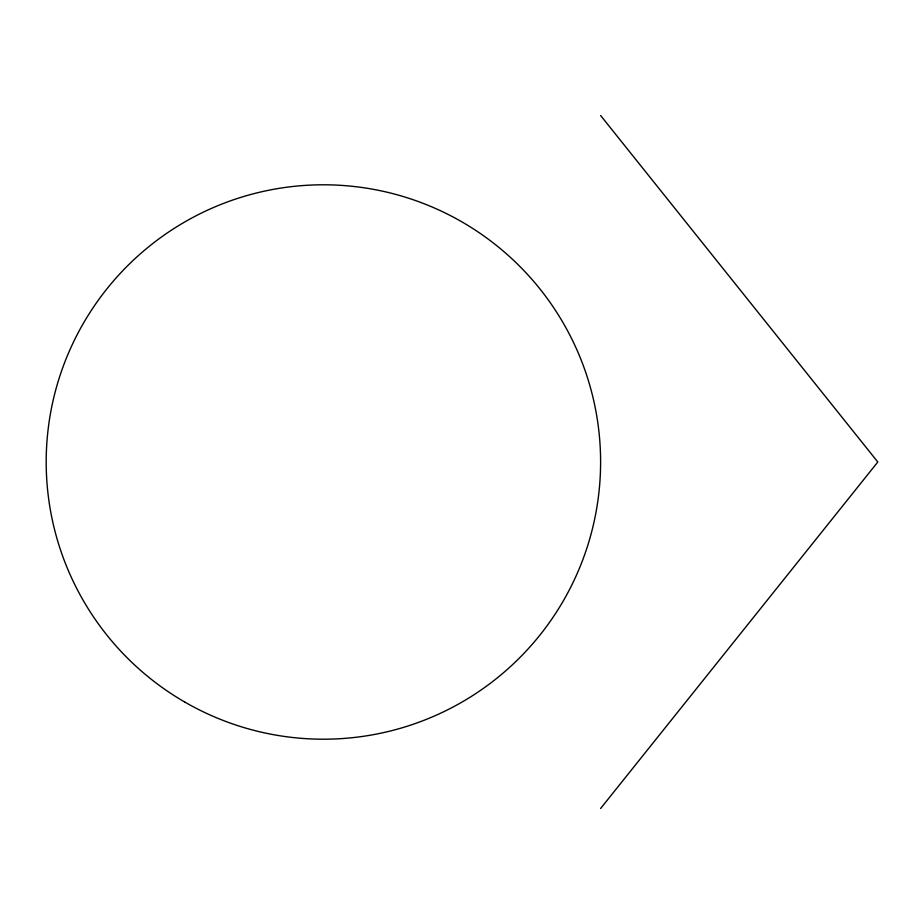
<?xml version="1.0" encoding="UTF-8"?>
<svg xmlns="http://www.w3.org/2000/svg" width="924" height="924" viewBox="0 0 924 924"><rect width="100%" height="100%" fill="white"/><g stroke="black" fill="none" stroke-linecap="round" stroke-linejoin="round"><path stroke-width="1.39" d="M600.6 808.5L877.8 462L600.6 115.5M184.8 702.067A277.2 277.2 0 0 0 600.6 462A277.2 277.2 0 0 0 184.8 221.933A277.2 277.2 0 0 0 184.8 702.067"/></g></svg>
